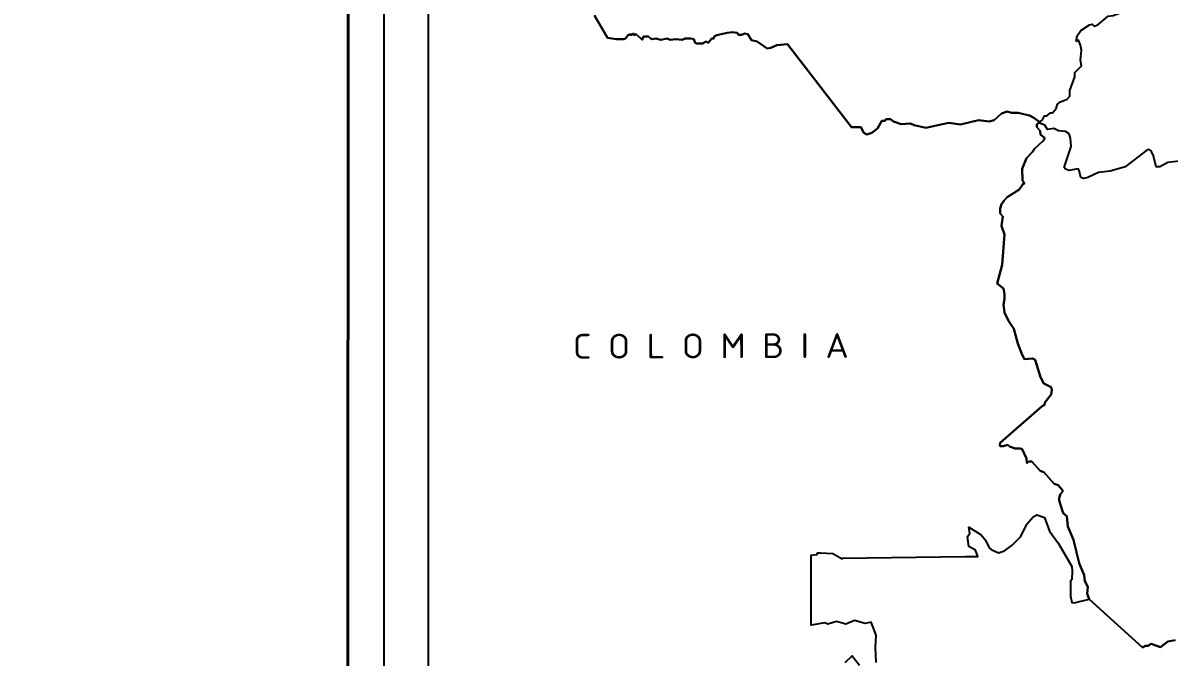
# Model space of a CAD drawing. Header units: metres. Extents: x 2 to 659295185, y -28 to 1124222152.
# Drawn here: x 662159 to 663783, y 1125421 to 1126319 of the extents above; entities that cross this region are included whole.
import ezdxf
from ezdxf.enums import TextEntityAlignment as Align

# ---------------------------------------------------------------- set-up
doc = ezdxf.new("R2010")
doc.units = ezdxf.units.M
doc.header["$MEASUREMENT"] = 0
for name, color, linetype in [('FORMATO', 7, 'CONTINUOUS'), ('MARCO LEYENDA', 7, 'CONTINUOUS'), ('TEXTOS', 7, 'CONTINUOUS')]:
    doc.layers.add(name, color=color, linetype=linetype)
doc.styles.add('STYLE1', font='romans.shx')

msp = doc.modelspace()

# ---------------------------------------------------------------- linework, layer by layer
at = {"layer": 'FORMATO'}
for points in [[(662670.9184, 1127228.2881), (664967.5584, 1127228.2881), (664967.5584, 1125269.8261), (662670.9184, 1125269.8261)], [(662733.7368, 1127165.4697), (664904.74, 1127165.4697), (664904.74, 1125332.6445), (662733.7368, 1125332.6445)]]:
    msp.add_lwpolyline(points, close=True, dxfattribs=at)
at = {"layer": 'FORMATO', "color": 7, "linetype": 'Continuous'}
for points in [[(663651.3756, 1126292.8319), (663653.1337, 1126300.7435), (663658.4081, 1126308.6551), (663670.7151, 1126316.5667), (663674.2313, 1126317.4458), (663676.8685, 1126314.8086), (663682.1429, 1126316.5667), (663697.0871, 1126328.8736), (663704.1196, 1126329.7527), (663718.1847, 1126335.0271), (663721.701, 1126339.4225), (663722.58, 1126342.9387), (663726.9754, 1126351.7294), (663733.1288, 1126355.2457), (663744.5567, 1126371.0689), (663754.2265, 1126378.1014)], [(663792.0264, 1125444.5318), (663781.4775, 1125442.7737), (663770.9287, 1125434.8621), (663757.7427, 1125439.2574), (663753.3474, 1125436.6202), (663749.8311, 1125436.6202), (663745.4358, 1125433.983), (663669.836, 1125502.5503), (663667.1988, 1125510.4619), (663668.0778, 1125520.1316), (663663.6825, 1125528.0432), (663662.8034, 1125536.8339), (663655.7709, 1125553.5362), (663647.8593, 1125586.9407), (663639.9477, 1125605.4012), (663638.1896, 1125620.3453), (663633.7942, 1125623.8616), (663632.0361, 1125627.3778), (663627.6407, 1125642.322), (663627.6407, 1125645.8383), (663629.3989, 1125651.9917), (663632.0361, 1125654.6289), (663632.0361, 1125657.2661), (663625.8826, 1125664.2987), (663620.6082, 1125666.0568), (663605.6641, 1125682.7591), (663600.3897, 1125684.5172), (663588.9618, 1125697.7032), (663584.5664, 1125697.7032), (663582.8083, 1125695.9451), (663581.9292, 1125695.9451), (663581.0502, 1125702.0986), (663574.8967, 1125715.2846), (663572.2595, 1125716.1637), (663565.227, 1125716.1637), (663557.3154, 1125718.8009), (663554.6782, 1125721.4381), (663548.5247, 1125719.6799), (663544.1293, 1125719.6799), (663543.2503, 1125721.4381), (663544.1293, 1125724.0753), (663603.9059, 1125776.8193), (663606.5431, 1125777.6984), (663607.4222, 1125781.2146), (663616.2129, 1125792.6425), (663617.0919, 1125798.796), (663616.2129, 1125803.1913), (663605.6641, 1125808.4657), (663601.2687, 1125817.2564), (663593.3571, 1125841.8703), (663589.8408, 1125843.6284), (663578.413, 1125842.7494), (663574.8967, 1125848.9028), (663568.7432, 1125864.7261), (663563.4688, 1125885.8237), (663555.5572, 1125897.2515), (663550.2828, 1125908.6794), (663548.5247, 1125920.1073), (663550.2828, 1125928.0189), (663550.2828, 1125935.0514), (663548.5247, 1125942.9631), (663539.734, 1125949.9956), (663546.7665, 1125976.3676), (663550.2828, 1126019.4419), (663545.8875, 1126031.7489), (663547.6456, 1126044.9349), (663544.1293, 1126049.3302), (663544.1293, 1126056.3627), (663545.8875, 1126062.5162), (663549.4037, 1126067.7906), (663553.7991, 1126072.186), (663570.5014, 1126082.7348), (663574.8967, 1126088.8882), (663575.7758, 1126090.6464), (663578.413, 1126091.5254), (663575.7758, 1126095.9208), (663574.8967, 1126112.6231), (663581.0502, 1126127.5672), (663589.8408, 1126136.3579), (663592.4781, 1126140.7532), (663604.785, 1126152.1811), (663606.5431, 1126154.8183), (663606.5431, 1126156.5764), (663601.2687, 1126160.9718), (663600.3897, 1126166.2462), (663595.9943, 1126171.5206), (663595.9943, 1126175.0368), (663598.6315, 1126177.6741), (663598.6315, 1126179.4322), (663591.599, 1126184.7066), (663585.4455, 1126188.2229), (663569.6223, 1126191.7391), (663559.9526, 1126191.7391), (663553.7991, 1126193.4973), (663545.8875, 1126190.8601), (663535.3387, 1126181.1903), (663528.3061, 1126179.4322), (663513.362, 1126181.1903), (663487.869, 1126175.0368), (663471.1667, 1126177.6741), (663462.3761, 1126175.9159), (663438.6413, 1126170.6415), (663421.939, 1126174.1578), (663416.6646, 1126176.795), (663403.4786, 1126175.9159), (663392.9297, 1126179.4322), (663388.5344, 1126182.9485), (663382.3809, 1126182.9485), (663380.6228, 1126180.3113), (663376.2275, 1126180.3113), (663370.074, 1126169.7624), (663362.1624, 1126163.609), (663355.1298, 1126160.9718), (663350.7345, 1126163.609), (663346.3392, 1126171.5206), (663333.1532, 1126171.5206), (663242.6092, 1126289.3156), (663227.6651, 1126287.5575), (663218.8744, 1126284.0412), (663213.6, 1126283.1621), (663199.5349, 1126292.8319), (663191.6233, 1126294.59), (663186.3489, 1126303.3807), (663181.9536, 1126304.2598), (663177.5582, 1126302.5016), (663173.1629, 1126302.5016), (663171.4048, 1126305.1388), (663165.2513, 1126306.0179), (663157.3397, 1126305.1388), (663142.3955, 1126301.6226), (663138.8793, 1126299.8644), (663138.0002, 1126297.2272), (663135.363, 1126297.2272), (663130.0886, 1126291.0737), (663127.4514, 1126292.8319), (663122.177, 1126290.1947), (663114.2654, 1126290.1947), (663111.6282, 1126291.0737), (663109.87, 1126296.3482), (663105.4747, 1126297.2272), (663097.5631, 1126297.2272), (663093.1678, 1126295.4691), (663084.3771, 1126296.3482), (663076.4655, 1126295.4691), (663072.0701, 1126297.2272), (663063.2795, 1126295.4691), (663056.2469, 1126297.2272), (663051.8516, 1126296.3482), (663048.3353, 1126297.2272), (663045.6981, 1126299.8644), (663038.6656, 1126299.8644), (663036.9074, 1126295.4691), (663028.1168, 1126303.3807), (663025.4796, 1126301.6226), (663024.6005, 1126304.2598), (663021.0842, 1126301.6226), (663020.2052, 1126303.3807), (663016.6889, 1126301.6226), (663013.1726, 1126297.2272), (663010.5354, 1126296.3482), (662999.9866, 1126296.3482), (662987.6797, 1126298.1063), (662969.2193, 1126329.7527)], [(662969.2193, 1126329.7527), (662987.6797, 1126298.1063), (662999.9866, 1126296.3482), (663010.5354, 1126296.3482), (663013.1726, 1126297.2272), (663016.6889, 1126301.6226), (663020.2052, 1126303.3807), (663021.0842, 1126301.6226), (663024.6005, 1126304.2598), (663025.4796, 1126301.6226), (663028.1168, 1126303.3807), (663036.9074, 1126295.4691), (663038.6656, 1126299.8644), (663045.6981, 1126299.8644), (663048.3353, 1126297.2272), (663051.8516, 1126296.3482)], [(663051.8516, 1126296.3482), (663056.2469, 1126297.2272), (663063.2795, 1126295.4691), (663072.0701, 1126297.2272), (663076.4655, 1126295.4691), (663084.3771, 1126296.3482), (663093.1678, 1126295.4691), (663097.5631, 1126297.2272), (663105.4747, 1126297.2272), (663109.87, 1126296.3482), (663111.6282, 1126291.0737), (663114.2654, 1126290.1947), (663122.177, 1126290.1947), (663127.4514, 1126292.8319), (663130.0886, 1126291.0737), (663135.363, 1126297.2272), (663138.0002, 1126297.2272), (663138.8793, 1126299.8644), (663142.3955, 1126301.6226), (663157.3397, 1126305.1388), (663165.2513, 1126306.0179), (663171.4048, 1126305.1388), (663173.1629, 1126302.5016), (663177.5582, 1126302.5016), (663181.9536, 1126304.2598), (663186.3489, 1126303.3807), (663191.6233, 1126294.59), (663199.5349, 1126292.8319), (663213.6, 1126283.1621), (663218.8744, 1126284.0412), (663227.6651, 1126287.5575), (663242.6092, 1126289.3156), (663333.1532, 1126171.5206), (663346.3392, 1126171.5206), (663350.7345, 1126163.609), (663355.1298, 1126160.9718), (663362.1624, 1126163.609), (663370.074, 1126169.7624), (663376.2275, 1126180.3113), (663380.6228, 1126180.3113), (663382.3809, 1126182.9485), (663388.5344, 1126182.9485), (663392.9297, 1126179.4322), (663403.4786, 1126175.9159), (663416.6646, 1126176.795), (663421.939, 1126174.1578), (663438.6413, 1126170.6415), (663462.3761, 1126175.9159), (663471.1667, 1126177.6741), (663487.869, 1126175.0368), (663513.362, 1126181.1903), (663528.3061, 1126179.4322), (663535.3387, 1126181.1903), (663545.8875, 1126190.8601), (663553.7991, 1126193.4973), (663559.9526, 1126191.7391), (663569.6223, 1126191.7391), (663585.4455, 1126188.2229), (663591.599, 1126184.7066), (663598.6315, 1126179.4322), (663598.6315, 1126177.6741), (663595.9943, 1126175.0368), (663595.9943, 1126171.5206), (663600.3897, 1126166.2462), (663601.2687, 1126160.9718), (663606.5431, 1126156.5764), (663606.5431, 1126154.8183), (663604.785, 1126152.1811), (663592.4781, 1126140.7532), (663589.8408, 1126136.3579), (663581.0502, 1126127.5672), (663574.8967, 1126112.6231), (663575.7758, 1126095.9208), (663578.413, 1126091.5254), (663575.7758, 1126090.6464), (663574.8967, 1126088.8882), (663570.5014, 1126082.7348), (663553.7991, 1126072.186), (663549.4037, 1126067.7906), (663545.8875, 1126062.5162), (663544.1293, 1126056.3627), (663544.1293, 1126049.3302), (663547.6456, 1126044.9349), (663545.8875, 1126031.7489), (663550.2828, 1126019.4419), (663546.7665, 1125976.3676), (663539.734, 1125949.9956), (663548.5247, 1125942.9631), (663550.2828, 1125935.0514), (663550.2828, 1125928.0189), (663548.5247, 1125920.1073), (663550.2828, 1125908.6794), (663555.5572, 1125897.2515), (663563.4688, 1125885.8237), (663568.7432, 1125864.7261)], [(663797.3008, 1126123.1719), (663781.4775, 1126121.4137), (663770.0497, 1126115.2603), (663764.7753, 1126115.2603), (663761.259, 1126131.0835), (663757.7427, 1126138.116), (663755.1055, 1126139.8742), (663751.5893, 1126138.9951), (663720.8219, 1126115.2603), (663699.7243, 1126109.1068), (663683.022, 1126107.3487), (663668.0778, 1126100.3161), (663661.9244, 1126098.558), (663658.4081, 1126100.3161), (663655.7709, 1126109.9859), (663654.0128, 1126112.6231), (663641.7058, 1126109.9859), (663636.4314, 1126111.744), (663634.6733, 1126114.3812), (663644.343, 1126144.2695), (663643.464, 1126155.6974), (663641.7058, 1126161.8508), (663636.4314, 1126165.3671), (663626.7617, 1126166.2462), (663619.7291, 1126169.7624), (663610.9385, 1126168.0043), (663607.4222, 1126174.1578), (663598.6315, 1126177.6741), (663603.9059, 1126182.0694), (663606.5431, 1126187.3438), (663610.0594, 1126187.3438), (663615.3338, 1126191.7391), (663617.971, 1126191.7391), (663623.2454, 1126197.8926), (663625.0035, 1126204.0461), (663629.3989, 1126207.5623), (663639.0686, 1126211.0786), (663642.5849, 1126215.4739), (663642.5849, 1126223.3856), (663649.6174, 1126242.725), (663649.6174, 1126248.8785), (663659.2872, 1126258.5483), (663657.529, 1126266.4599), (663659.2872, 1126280.5249), (663657.529, 1126287.5575), (663654.8918, 1126294.59), (663651.3756, 1126292.8319)], [(663568.7432, 1125864.7261), (663574.8967, 1125848.9028), (663578.413, 1125842.7494), (663589.8408, 1125843.6284), (663593.3571, 1125841.8703), (663601.2687, 1125817.2564), (663605.6641, 1125808.4657), (663616.2129, 1125803.1913), (663617.0919, 1125798.796), (663616.2129, 1125792.6425), (663607.4222, 1125781.2146), (663606.5431, 1125777.6984), (663603.9059, 1125776.8193), (663544.1293, 1125724.0753), (663543.2503, 1125721.4381), (663544.1293, 1125719.6799), (663548.5247, 1125719.6799), (663554.6782, 1125721.4381), (663557.3154, 1125718.8009), (663565.227, 1125716.1637), (663572.2595, 1125716.1637), (663574.8967, 1125715.2846), (663581.0502, 1125702.0986), (663581.9292, 1125695.9451), (663582.8083, 1125695.9451), (663584.5664, 1125697.7032), (663588.9618, 1125697.7032), (663600.3897, 1125684.5172), (663605.6641, 1125682.7591), (663620.6082, 1125666.0568), (663625.8826, 1125664.2987), (663632.0361, 1125657.2661), (663632.0361, 1125654.6289), (663629.3989, 1125651.9917), (663627.6407, 1125645.8383), (663627.6407, 1125642.322), (663632.0361, 1125627.3778), (663633.7942, 1125623.8616), (663638.1896, 1125620.3453), (663639.9477, 1125605.4012), (663647.8593, 1125586.9407), (663655.7709, 1125553.5362), (663662.8034, 1125536.8339), (663663.6825, 1125528.0432), (663668.0778, 1125520.1316), (663667.1988, 1125510.4619), (663669.836, 1125502.5503)], [(663368.3159, 1125412.8854), (663367.4368, 1125433.983), (663368.3159, 1125451.5644), (663361.2833, 1125470.0248), (663352.4926, 1125468.2666), (663337.5485, 1125472.662), (663325.2416, 1125467.3876), (663312.0555, 1125470.9039), (663299.7486, 1125467.3876), (663295.3533, 1125469.1457), (663276.0138, 1125465.6294), (663276.0138, 1125564.9641), (663283.9254, 1125565.8431), (663285.6835, 1125568.4803), (663289.1998, 1125568.4803), (663306.7811, 1125567.6013), (663319.9672, 1125559.6897), (663319.9672, 1125560.5687), (663494.9016, 1125563.2059), (663512.4829, 1125563.2059), (663508.9666, 1125571.9966), (663499.2969, 1125577.271), (663497.5388, 1125591.3361), (663501.055, 1125595.7314), (663499.2969, 1125604.5221), (663516.8783, 1125593.9733), (663523.0317, 1125586.0617), (663528.3061, 1125575.5129), (663530.9433, 1125572.8757), (663541.4921, 1125568.4803), (663550.2828, 1125571.1175), (663560.8316, 1125579.0291), (663573.1386, 1125591.3361), (663581.9292, 1125608.9174), (663590.7199, 1125619.4662), (663595.9943, 1125622.1034), (663606.5431, 1125618.5872), (663613.5757, 1125599.2477), (663626.7617, 1125581.6663), (663645.2221, 1125549.1409), (663646.1012, 1125542.1083), (663645.2221, 1125530.6804), (663643.464, 1125528.0432), (663643.464, 1125506.9456), (663645.2221, 1125498.1549), (663648.7384, 1125497.2759), (663669.836, 1125502.5503)], [(663669.836, 1125502.5503), (663745.4358, 1125433.983), (663749.8311, 1125436.6202), (663753.3474, 1125436.6202), (663757.7427, 1125439.2574), (663770.9287, 1125434.8621), (663781.4775, 1125442.7737), (663792.0264, 1125444.5318)], [(663324.3625, 1125412.8854), (663334.0322, 1125422.5551), (663344.581, 1125409.3691)]]:
    msp.add_lwpolyline(points, dxfattribs=at)
at = {"layer": 'MARCO LEYENDA', "lineweight": 40}
msp.add_lwpolyline([(662620.7408, 1129304.112), (645601.2759, 1129355.1019), (645598.2242, 1118423.2564), (662617.689, 1118372.2665)], close=True, dxfattribs=at)

# ---------------------------------------------------------------- texts
at = {"layer": 'TEXTOS', "linetype": 'Continuous', "style": 'STYLE1'}
msp.add_text('C O L O M B I A', height=35.162697, rotation=0.180694, dxfattribs=at).set_placement((663134.0284, 1125844.0041), align=Align.CENTER)

doc.saveas('drawing.dxf')
